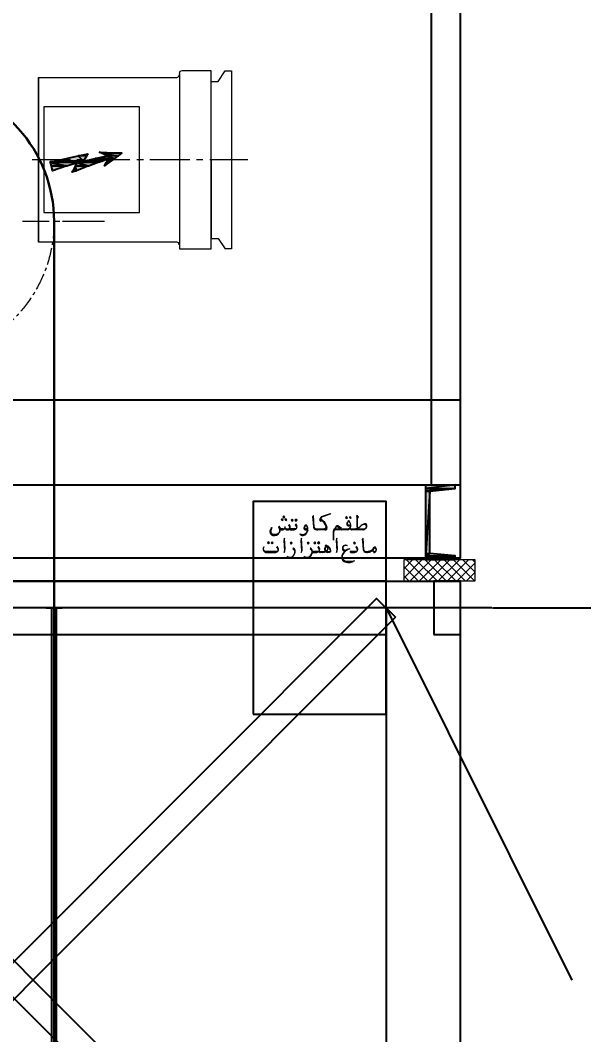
# Model space of a CAD drawing. Header units: millimetres. Extents: x -60342 to 1024385, y -25305 to 32879.
# Drawn here: x 2362 to 3423, y -6365 to -4457 of the extents above; entities that cross this region are included whole.
import ezdxf

# ---------------------------------------------------------------- set-up
doc = ezdxf.new("R2010")
doc.units = ezdxf.units.MM
doc.linetypes.add('$1$CENTER', pattern=[50.8, 31.75, -6.35, 6.35, -6.35])
doc.layers.add('$1$CL', color=2, linetype='$1$CENTER', lineweight=0)
for name, color, linetype in [('$1$PDF_0', 7, 'Continuous'), ('AA_Rail', 7, 'Continuous'), ('Steel', 7, 'Continuous')]:
    doc.layers.add(name, color=color, linetype=linetype)
doc.layers.add('AA_Datum', color=7, linetype='Continuous', plot=False)
doc.styles.add('Century Gothic$001H0', font='cent.shx')
doc.dimstyles.new('Copy of ISO-25', dxfattribs={"dimtxt": 250, "dimasz": 80, "dimexe": 1.25, "dimexo": 0.625, "dimtad": 1, "dimtxsty": 'Century Gothic$001H0', "dimblk": 'ARCHTICK', "dimcen": 2.5, "dimadec": 0, "dimazin": 0, "dimtfac": 1, "dimtmove": 0, "dimatfit": 3, "dimfxl": 1, "dimarcsym": 0})

# ---------------------------------------------------------------- blocks, each defined once
blk = doc.blocks.new('_ArchTick')
at = {"color": 0, "linetype": 'ByBlock', "const_width": 0.15}
blk.add_lwpolyline([(-0.5, -0.5), (0.5, 0.5)], dxfattribs=at)
blk = doc.blocks.new('*D68')
at = {"color": 0, "lineweight": -2, "transparency": 16777216}
for p, q in [((3251.2, -5562.4), (7151.9, -5562.4)), ((7150.6, -9762.4), (7150.6, -5562.4)), ((3251.2, -9762.4), (7151.9, -9762.4))]:
    blk.add_line(p, q, dxfattribs=at)
at = {"layer": 'Defpoints', "color": 0, "transparency": 16777216}
for p in [(3250.6, -5562.4), (7150.6, -5562.4), (3250.6, -9762.4)]:
    blk.add_point(p, dxfattribs=at)
at = {"color": 0, "lineweight": -2, "transparency": 16777216, "xscale": 80, "yscale": 80, "zscale": 80}
for p, rotation in [((7150.6, -5562.4), 90), ((7150.6, -9762.4), 270)]:
    blk.add_blockref('_ArchTick', p, dxfattribs=dict(at, rotation=rotation))
at = {"color": 0, "transparency": 16777216, "insert": (7025, -7662.4), "char_height": 250, "attachment_point": 5, "rotation": 90, "style": 'Century Gothic$001H0'}
blk.add_mtext('O.H. 4200', dxfattribs=at)
blk = doc.blocks.new('*D70')
at = {"color": 0, "lineweight": -2, "transparency": 16777216}
for p, q in [((3250, -5562.4), (249.4, -5562.4)), ((250.6, -23062.4), (250.6, -5562.4)), ((3250, -23062.4), (249.4, -23062.4))]:
    blk.add_line(p, q, dxfattribs=at)
at = {"layer": 'Defpoints', "color": 0, "transparency": 16777216}
for p in [(250.6, -5562.4), (3250.6, -5562.4), (3250.6, -23062.4)]:
    blk.add_point(p, dxfattribs=at)
at = {"color": 0, "lineweight": -2, "transparency": 16777216, "xscale": 80, "yscale": 80, "zscale": 80}
for p, rotation in [((250.6, -5562.4), 90), ((250.6, -23062.4), 270)]:
    blk.add_blockref('_ArchTick', p, dxfattribs=dict(at, rotation=rotation))
at = {"color": 0, "transparency": 16777216, "insert": (125, -14312.4), "char_height": 250, "attachment_point": 5, "rotation": 90, "style": 'Century Gothic$001H0'}
blk.add_mtext('SHAFT TOTAL HEIGHT 17500', dxfattribs=at)

msp = doc.modelspace()

# ---------------------------------------------------------------- hatches: boundary and pattern name
at = {"true_color": 0x000007}
h = msp.add_hatch(color=7, dxfattribs=at)
h.paths.add_polyline_path([(2487.436, -4711.824), (2471.109, -4711.824), (2481.116, -4721.832)])
h.paths.add_polyline_path([(2471.109, -4711.824), (2481.116, -4721.832), (2426.341, -4721.832)])
for points in [[(2490.07, -4708.138), (2487.436, -4711.824), (2471.109, -4711.824)], [(2510.611, -4704.978), (2553.273, -4707.084), (2515.351, -4707.084)], [(2420.547, -4730.785), (2449.515, -4730.785), (2422.654, -4740.266)], [(2465.842, -4730.785), (2490.597, -4730.785), (2467.949, -4740.266)], [(2527.465, -4717.091), (2540.105, -4717.091), (2529.045, -4724.465)]]:
    msp.add_hatch(color=7, dxfattribs=at).paths.add_polyline_path(points)
h = msp.add_hatch(color=7, dxfattribs=at)
h.paths.add_polyline_path([(2546.952, -4711.824), (2525.358, -4711.824), (2540.105, -4717.091)])
h.paths.add_polyline_path([(2525.358, -4711.824), (2540.105, -4717.091), (2503.237, -4717.091)])
h = msp.add_hatch(color=7, dxfattribs=at)
h.paths.add_polyline_path([(2553.273, -4707.084), (2515.351, -4707.084), (2546.952, -4711.824)])
h.paths.add_polyline_path([(2515.351, -4707.084), (2546.952, -4711.824), (2525.358, -4711.824)])
h = msp.add_hatch(color=7, dxfattribs=at)
h.paths.add_polyline_path([(2515.351, -4721.832), (2426.341, -4721.832), (2511.137, -4723.412)])
h.paths.add_polyline_path([(2426.341, -4721.832), (2511.137, -4723.412), (2418.44, -4723.412)])
h = msp.add_hatch(color=7, dxfattribs=at)
h.paths.add_polyline_path([(2511.137, -4723.412), (2418.44, -4723.412), (2506.924, -4724.465)])
h.paths.add_polyline_path([(2418.44, -4723.412), (2506.924, -4724.465), (2418.967, -4724.465)])
h = msp.add_hatch(color=7, dxfattribs=at)
h.paths.add_polyline_path([(2469.002, -4724.465), (2418.967, -4724.465), (2449.515, -4730.785)])
h.paths.add_polyline_path([(2418.967, -4724.465), (2449.515, -4730.785), (2420.547, -4730.785)])
h = msp.add_hatch(color=7, dxfattribs=at)
h.paths.add_polyline_path([(2465.842, -4730.785), (2461.102, -4740.266), (2467.949, -4740.266)])
h.paths.add_polyline_path([(2461.102, -4740.266), (2467.949, -4740.266), (2459.522, -4742.899)])
h = msp.add_hatch(color=7, dxfattribs=at)
h.paths.add_polyline_path([(2506.924, -4724.465), (2469.002, -4724.465), (2490.597, -4730.785)])
h.paths.add_polyline_path([(2469.002, -4724.465), (2490.597, -4730.785), (2465.842, -4730.785)])
h = msp.add_hatch(color=7, dxfattribs=at)
h.paths.add_polyline_path([(2527.465, -4717.091), (2503.237, -4717.091), (2515.351, -4721.832)])
h.paths.add_polyline_path([(2503.237, -4717.091), (2515.351, -4721.832), (2481.116, -4721.832)])
h = msp.add_hatch(color=7, dxfattribs=at)
h.paths.add_polyline_path([(2527.465, -4717.091), (2523.778, -4724.465), (2529.045, -4724.465)])
h.paths.add_polyline_path([(2523.778, -4724.465), (2529.045, -4724.465), (2520.618, -4730.785)])
h = msp.add_hatch(color=7, dxfattribs=at)
h.paths.add_polyline_path([(3125.692, -5331.167), (3180.995, -5331.167), (3125.692, -5338.014)])
h.paths.add_polyline_path([(3180.995, -5331.167), (3125.692, -5338.014), (3180.995, -5338.014)])
h = msp.add_hatch(color=7, dxfattribs=at)
h.paths.add_polyline_path([(3125.692, -5338.014), (3180.995, -5338.014), (3125.692, -5342.754)])
h.paths.add_polyline_path([(3180.995, -5338.014), (3125.692, -5342.754), (3133.066, -5342.754)])
h = msp.add_hatch(color=7, dxfattribs=at)
h.paths.add_polyline_path([(3125.692, -5342.754), (3133.066, -5342.754), (3125.692, -5460.206)])
h.paths.add_polyline_path([(3133.066, -5342.754), (3125.692, -5460.206), (3133.066, -5460.206)])
h = msp.add_hatch(color=7, dxfattribs=at)
h.paths.add_polyline_path([(3125.692, -5460.206), (3133.066, -5460.206), (3125.692, -5464.419)])
h.paths.add_polyline_path([(3133.066, -5460.206), (3125.692, -5464.419), (3180.995, -5464.419)])
h = msp.add_hatch(color=7, dxfattribs=at)
h.paths.add_polyline_path([(3125.692, -5464.419), (3180.995, -5464.419), (3125.692, -5471.266)])
h.paths.add_polyline_path([(3180.995, -5464.419), (3125.692, -5471.266), (3180.995, -5471.266)])

# ---------------------------------------------------------------- linework, layer by layer
at = {"layer": '$1$CL', "color": 1, "linetype": 'Continuous', "lineweight": 30}
msp.add_line((2425.625, -18502.913), (2425.625, -4835.277), dxfattribs=at)
at = {"layer": '$1$CL'}
msp.add_circle((2165.625, -4835.277), 260, dxfattribs=at)
at = {"layer": '$1$CL', "color": 1, "linetype": 'Continuous', "lineweight": 30}
msp.add_arc((2165.625, -4835.277), 260, 0, 168.416006, dxfattribs=at)
at = {"layer": '$1$PDF_0', "lineweight": 18}
for points in [[(2856.762, -5396.706), (2854.646, -5394.589), (2853.134, -5396.101), (2854.948, -5398.218)], [(2860.088, -5391.566), (2857.972, -5389.449), (2856.46, -5391.263), (2858.274, -5393.38)], [(2863.717, -5396.706), (2861.6, -5394.589), (2860.088, -5396.101), (2862.205, -5398.218)], [(2875.811, -5397.613), (2873.695, -5395.496), (2872.183, -5397.311), (2874.299, -5399.427)], [(2883.068, -5397.613), (2880.951, -5395.496), (2879.137, -5397.311), (2881.254, -5399.427)], [(2978.313, -5392.775), (2976.196, -5390.659), (2974.382, -5392.17), (2976.498, -5394.287)], [(2985.267, -5392.775), (2983.15, -5390.659), (2981.639, -5392.17), (2983.755, -5394.287)], [(2831.061, -5440.246), (2828.945, -5438.13), (2827.433, -5439.642), (2829.549, -5441.758)], [(2838.016, -5440.246), (2836.201, -5438.13), (2834.387, -5439.642), (2836.504, -5441.758)], [(2858.576, -5458.086), (2860.088, -5454.457), (2860.693, -5452.038), (2859.181, -5431.175), (2857.972, -5435.408), (2859.181, -5454.76)], [(2890.627, -5458.086), (2892.441, -5454.457), (2892.743, -5452.038), (2891.534, -5431.175), (2890.325, -5435.408), (2891.232, -5454.76)], [(2918.444, -5440.246), (2916.328, -5438.13), (2914.816, -5439.642), (2916.933, -5441.758)], [(2925.701, -5440.246), (2923.585, -5438.13), (2921.77, -5439.642), (2923.887, -5441.758)], [(2957.147, -5458.086), (2958.659, -5454.457), (2959.264, -5452.038), (2958.054, -5431.175), (2956.845, -5435.408), (2957.752, -5454.76)], [(2873.695, -5440.549), (2871.578, -5438.432), (2870.066, -5440.246), (2871.88, -5442.363)], [(2905.745, -5440.549), (2903.629, -5438.432), (2902.117, -5440.246), (2904.233, -5442.363)], [(2993.128, -5440.851), (2991.012, -5438.734), (2989.198, -5440.246), (2991.314, -5442.363)]]:
    msp.add_lwpolyline(points, close=True, dxfattribs=at)
for points in [[(2855.855, -5397.311), (2853.738, -5395.194)], [(2859.181, -5392.473), (2857.065, -5390.356)], [(2863.112, -5397.311), (2860.995, -5395.194)], [(2874.904, -5398.52), (2873.09, -5396.403)], [(2882.161, -5398.52), (2880.044, -5396.403)], [(2915.421, -5410.312), (2914.211, -5388.844), (2913.304, -5389.449), (2912.095, -5391.868), (2912.7, -5394.589), (2914.211, -5410.312)], [(2914.816, -5410.615), (2913.607, -5393.38), (2913.002, -5390.659)], [(2927.213, -5395.799), (2928.12, -5400.032), (2925.701, -5397.915)], [(2929.33, -5390.659), (2946.262, -5384.611), (2945.355, -5386.123), (2930.841, -5391.263)], [(2977.405, -5393.38), (2975.289, -5391.263)], [(2984.36, -5393.38), (2982.546, -5391.263)], [(2995.85, -5391.566), (2995.85, -5410.615), (2997.059, -5410.615), (2997.059, -5392.775), (2997.664, -5393.38), (2998.571, -5391.263)], [(2849.808, -5408.498), (2848.296, -5410.615)], [(2868.554, -5406.079), (2867.043, -5407.591)], [(2880.044, -5413.638), (2868.857, -5413.638)], [(2880.347, -5414.243), (2879.137, -5414.545), (2869.764, -5414.545)], [(2870.973, -5415.755), (2877.625, -5415.755)], [(2880.951, -5404.567), (2879.742, -5406.079)], [(2880.347, -5405.474), (2881.556, -5406.986), (2882.463, -5408.8)], [(2902.721, -5414.545), (2898.488, -5414.545), (2897.279, -5413.941), (2896.372, -5411.824)], [(2898.186, -5408.196), (2899.395, -5407.289), (2900.303, -5407.289), (2902.117, -5409.405)], [(2898.791, -5415.755), (2903.629, -5415.755)], [(2903.629, -5413.638), (2900, -5413.638)], [(2919.352, -5413.638), (2934.167, -5413.638)], [(2935.982, -5414.545), (2920.259, -5414.545)], [(2920.259, -5415.755), (2922.375, -5415.755)], [(2935.982, -5415.755), (2921.468, -5415.755)], [(2952.007, -5419.988), (2952.007, -5434.501), (2951.402, -5435.106), (2951.402, -5418.778)], [(2964.101, -5414.545), (2955.333, -5414.545), (2953.519, -5415.452), (2952.007, -5417.267)], [(2961.38, -5408.196), (2965.916, -5411.824), (2964.404, -5415.755), (2955.938, -5415.755)], [(2957.449, -5408.8), (2958.659, -5408.196), (2959.566, -5408.498), (2964.706, -5412.731)], [(2965.009, -5413.638), (2977.708, -5413.638)], [(2982.546, -5412.731), (2979.22, -5414.545), (2965.916, -5414.545)], [(2977.708, -5415.755), (2967.125, -5415.755)], [(2983.453, -5413.638), (3009.758, -5413.638)], [(3008.247, -5414.545), (2984.36, -5414.545)], [(3007.037, -5415.755), (2985.569, -5415.755)], [(2859.483, -5454.457), (2859.786, -5453.248), (2858.576, -5434.199)], [(2891.836, -5454.457), (2891.836, -5453.248), (2890.929, -5434.199)], [(2958.054, -5454.457), (2958.357, -5453.248), (2957.449, -5434.199)], [(3008.851, -5452.946), (3007.642, -5431.175), (3006.735, -5432.082), (3005.525, -5434.501), (3006.432, -5436.92), (3007.642, -5452.946)], [(3008.247, -5453.248), (3007.037, -5436.013), (3006.432, -5433.292)], [(2845.575, -5456.876), (2844.365, -5457.179), (2825.316, -5457.179), (2823.804, -5456.876), (2822.293, -5456.272)], [(2845.272, -5456.272), (2824.107, -5456.272)], [(2830.154, -5440.851), (2828.038, -5439.037)], [(2837.411, -5440.851), (2835.294, -5439.037)], [(2846.179, -5446.898), (2844.668, -5448.712)], [(2845.575, -5448.108), (2846.784, -5449.62), (2847.691, -5451.434)], [(2872.787, -5441.456), (2870.671, -5439.339)], [(2905.14, -5441.456), (2903.024, -5439.339)], [(2922.98, -5456.876), (2921.77, -5457.179), (2912.397, -5457.179)], [(2917.537, -5440.851), (2915.723, -5439.037)], [(2923.585, -5446.898), (2922.375, -5448.712)], [(2924.794, -5440.851), (2922.678, -5439.037)], [(2922.98, -5448.108), (2924.189, -5449.62), (2925.096, -5451.434)], [(2924.492, -5456.272), (2934.167, -5456.272)], [(2936.284, -5456.272), (2933.865, -5457.179), (2925.701, -5457.179)], [(2936.889, -5455.365), (2935.982, -5453.55)], [(2936.889, -5445.689), (2940.819, -5446.898), (2943.843, -5449.015)], [(2946.262, -5456.272), (2944.75, -5457.179), (2940.215, -5457.179), (2938.098, -5456.272)], [(2941.122, -5456.272), (2944.448, -5456.272)], [(2994.338, -5456.272), (2983.15, -5456.272)], [(2994.64, -5456.876), (2993.431, -5457.179), (2984.057, -5457.179)], [(2992.221, -5441.456), (2990.105, -5439.642)], [(2995.245, -5446.898), (2994.035, -5448.712)], [(2994.64, -5448.108), (2995.85, -5449.62), (2996.757, -5451.434)], [(3012.782, -5456.272), (3016.713, -5456.272)], [(3027.598, -5450.829), (3023.667, -5455.365)], [(3028.203, -5458.086), (3024.272, -5454.155)], [(3025.179, -5454.155), (3028.203, -5456.876), (3029.11, -5457.481), (3030.319, -5456.876), (3031.831, -5455.365)], [(3032.133, -5451.434), (3030.924, -5449.62), (3029.714, -5449.015), (3027.9, -5450.224)], [(2826.223, -5458.086), (2842.853, -5458.086)], [(2913.607, -5458.086), (2920.259, -5458.086)], [(2931.748, -5458.086), (2926.608, -5458.086)], [(2985.267, -5458.086), (2991.919, -5458.086)], [(3013.992, -5458.086), (3015.806, -5458.086)]]:
    msp.add_lwpolyline(points, dxfattribs=at)
for points in [[(2934.096, -5413.329, 0.41725407), (2937.75, -5410.078, 0.15748651), (2926.943, -5395.531)], [(2984.273, -5408.982, 0.20473629), (2981.161, -5398.544, 0.43299412), (2979.188, -5398.763)], [(2832.579, -5419.91, -0.18110539), (2835.58, -5411.406, 0.11021726), (2833.491, -5418.341, 0.21257862), (2834.525, -5421.237)], [(2847.964, -5422.235, 0.26770238), (2850.714, -5417.284, 0.16534837), (2848.22, -5410.216)], [(2849.826, -5412.028, 0.67714591), (2860.206, -5412.444, 0.27558448), (2864.988, -5415.741, 0.40157223), (2869.734, -5411.881)], [(2850.068, -5411.882, 0.10236354), (2857.276, -5413.335, 0.28347809), (2860.02, -5411.6, 0.07863973), (2860.632, -5409.56)], [(2860.394, -5412.148, 0.15747367), (2866.523, -5413.629, 0.86611539), (2866.955, -5407.36)], [(2879.892, -5413.336, 0.53548612), (2882.277, -5409.687, 0.12595079), (2879.376, -5405.958)], [(2888.336, -5422.978, 0.51969524), (2903.132, -5415.669, 0.31492829), (2900.471, -5408.709)], [(2898.824, -5406.463, 0.17324239), (2895.892, -5411.699, 0.4881371), (2898.533, -5415.45)], [(2956.845, -5410.01), (2955.03, -5412.429), (2956.542, -5408.8, -0.51186379), (2961.205, -5408.194)], [(2956.24, -5413.638), (2964.101, -5413.638), (2959.264, -5409.708, 0.3544211), (2956.734, -5410.068)], [(2983.093, -5402.041, 0.6063276), (2977.463, -5402.041, 0.38592407), (2978.546, -5406.17)], [(3014.562, -5406.67, 0.47244666), (3010.316, -5404.16, 0.09446494), (3002.019, -5408.931)], [(2833.528, -5421.209, 0.23621891), (2839.79, -5425.127, 0.15747958), (2847.872, -5422.64)], [(2842.568, -5458.084, 0.35432667), (2847.849, -5454.022, 0.24409499), (2845.762, -5446.944)], [(2845.12, -5455.969, 0.53548612), (2847.505, -5452.32, 0.12595079), (2844.605, -5448.591)], [(2876.416, -5449.62), (2875.206, -5451.131, -0.33858744), (2878.644, -5458.966)], [(2922.678, -5456.272), (2911.49, -5456.272, -0.26773869), (2904.664, -5467.83)], [(2908.769, -5449.62), (2907.559, -5451.131, -0.33858744), (2910.997, -5458.966)], [(2922.525, -5455.969, 0.53548612), (2924.91, -5452.32, 0.12595079), (2922.01, -5448.591)], [(2946.844, -5455.292, -0.38583965), (2943.541, -5458.086), (2940.819, -5458.086)], [(2971.386, -5444.865, 0.31495142), (2968.476, -5451.724, 0.3621915), (2973.733, -5455.968)], [(2971.247, -5444.737, -0.30708343), (2977.488, -5444.892, 0.20470465), (2970.239, -5446.756)], [(2994.186, -5455.969, 0.53548612), (2996.57, -5452.32, 0.12595079), (2993.67, -5448.591)], [(3023.667, -5454.155), (3021.248, -5456.272), (3018.527, -5457.179), (3013.992, -5457.179, -0.34648821), (3007.948, -5453.158)], [(3023.757, -5455.177, -0.21256689), (3017.015, -5458.086), (3014.899, -5458.086)], [(3029.877, -5457.963, 0.45670162), (3030.519, -5448.198, 0.46473752), (3028.449, -5448.386)]]:
    msp.add_lwpolyline(points, format="xyb", dxfattribs=at)
for centre, radius, start, end in [((2936.133, -5398.671), 10.734, 131.818581, 176.363478), ((2932.504, -5395.95), 4.989, 114.480482, 172.752627), ((2912.851, -5418.929), 27.968, 16.704108, 57.766179), ((2987.534, -5406.533), 11.036, 136.415502, 170.451997), ((2980.277, -5401.091), 1.664, 20.870184, 150.975368), ((2997.815, -5389.903), 2.57, 125.45744, 214.526044), ((2998.723, -5389.298), 2.873, 172.341905, 247.149088), ((2999.023, -5388.391), 2.569, 168.381182, 258.98567), ((2840.283, -5414.999), 11.339, 255.646426, 35.7367), ((2840.285, -5416.208), 10.733, 355.411188, 36.477075), ((2855.401, -5408.045), 6.501, 233.442738, 303.371366), ((2854.49, -5410.16), 6.203, 343.55445, 6.915975), ((2865.077, -5409.859), 4.988, 232.414436, 327.59056), ((2863.263, -5411.371), 6.803, 20.7816, 44.161749), ((2861.147, -5410.766), 8.919, 353.038951, 34.101361), ((2870.821, -5413.487), 1.964, 179.690553, 270.309447), ((2877.474, -5410.161), 5.292, 268.545502, 346.587878), ((2875.055, -5409.859), 8.013, 348.953469, 43.822964), ((2889.871, -5413.487), 14.06, 299.768681, 351.216612), ((2899.547, -5410.766), 2.57, 126.05757, 276.673314), ((2899.244, -5411.068), 2.57, 67.327691, 122.206881), ((2899.849, -5407.743), 1.361, 46.254429, 133.745571), ((2892.291, -5414.091), 11.337, 352.812372, 40.827856), ((2919.805, -5409.556), 5.896, 186.108406, 272.066302), ((2920.107, -5408.65), 5.896, 198.548463, 274.990855), ((2919.805, -5408.649), 4.989, 198.093756, 274.526109), ((2921.316, -5413.487), 1.964, 179.690553, 270.309447), ((2935.226, -5411.069), 3.477, 277.753804, 23.290107), ((2935.83, -5411.975), 3.78, 270.042868, 17.021568), ((2956.391, -5418.627), 5.292, 92.412247, 179.927671), ((2956.392, -5420.14), 4.687, 99.649567, 176.073555), ((2966.973, -5413.487), 1.964, 179.690553, 270.309447), ((2978.766, -5405.021), 2.268, 170.202434, 253.018624), ((2980.58, -5402.299), 4.687, 224.452065, 311.966444), ((2977.254, -5408.346), 7.106, 272.594288, 353.822003), ((2978.161, -5407.441), 6.198, 266.817707, 5.005144), ((2980.278, -5400.184), 7.71, 252.766668, 299.049929), ((2980.883, -5402.602), 4.082, 236.550549, 320.944658), ((2966.976, -5408.044), 17.384, 4.157943, 20.375507), ((2985.417, -5413.487), 1.964, 179.690553, 270.309447), ((2988.745, -5392.323), 21.315, 272.547742, 308.349254), ((2989.954, -5394.136), 19.199, 269.450426, 312.259811), ((3012.026, -5418.627), 13.758, 105.583986, 132.527322), ((3006.886, -5407.742), 7.71, 269.451086, 9.122392), ((3007.491, -5407.138), 7.407, 273.184125, 303.682961), ((3009.607, -5409.557), 4.082, 12.96812, 105.110331), ((3010.514, -5408.346), 3.477, 48.049656, 113.02265), ((3009.608, -5409.255), 4.081, 269.615532, 10.779779), ((3009.304, -5408.649), 4.687, 343.676805, 41.929371), ((2839.074, -5419.535), 6.803, 182.058765, 255.257517), ((2840.889, -5415.3), 8.921, 223.693879, 266.492273), ((2840.888, -5410.465), 13.454, 266.653361, 300.692489), ((2893.802, -5420.441), 5.896, 204.406018, 299.588892), ((2824.56, -5450.678), 5.291, 139.72409, 261.981691), ((2825.77, -5451.585), 6.501, 140.868004, 272.267113), ((2865.682, -5456.121), 13.455, 299.513519, 359.468504), ((2871.125, -5456.725), 8.012, 10.799203, 51.862075), ((2869.612, -5456.121), 9.828, 359.243422, 45.519045), ((2903.175, -5456.725), 8.012, 10.799203, 51.862075), ((2901.663, -5456.121), 9.828, 359.243422, 45.519045), ((2913.454, -5456.121), 1.964, 179.690553, 270.309447), ((2920.107, -5452.794), 5.292, 268.545502, 346.587878), ((2917.688, -5452.492), 8.013, 348.953469, 43.822964), ((2926.456, -5456.121), 1.964, 179.690553, 270.309447), ((2930.992, -5446.444), 11.641, 272.87384, 334.505489), ((2934.319, -5448.561), 7.408, 269.724161, 342.928375), ((2940.669, -5452.19), 5.897, 129.701519, 268.575124), ((2936.133, -5457.33), 10.432, 23.001147, 91.283939), ((2937.645, -5446.143), 1.663, 68.224866, 195.75439), ((2940.668, -5451.282), 4.686, 158.844128, 274.304629), ((2938.552, -5450.376), 2.57, 350.657862, 161.262085), ((2938.551, -5450.376), 2.873, 337.996084, 124.026601), ((2935.528, -5455.516), 11.036, 0.57736, 77.013302), ((2944.296, -5454.003), 1.967, 272.546447, 27.976679), ((2986.023, -5470.634), 19.805, 99.909296, 159.856755), ((2988.14, -5472.751), 22.224, 104.447795, 152.456754), ((2974.231, -5449.469), 5.594, 190.743261, 268.787777), ((2972.114, -5449.166), 3.175, 130.164071, 203.350697), ((2975.138, -5447.653), 6.502, 206.299654, 276.21852), ((2985.115, -5456.121), 1.964, 179.690553, 270.309447), ((2991.768, -5452.794), 5.292, 268.545502, 346.587878), ((2989.348, -5452.492), 8.013, 348.953469, 43.822964), ((3013.538, -5451.887), 5.896, 186.108406, 272.066302), ((3013.236, -5451.283), 4.989, 198.093756, 274.526109), ((3014.746, -5456.121), 1.964, 179.690553, 270.309447), ((3015.352, -5441.304), 14.665, 275.169844, 331.737332), ((3029.563, -5452.19), 4.082, 185.9734, 264.0266), ((3029.261, -5452.492), 2.872, 11.221956, 133.47208), ((3029.261, -5453.097), 2.872, 268.686521, 18.540836), ((2869.008, -5456.725), 10.13, 241.117333, 346.658038), ((2869.613, -5462.772), 5.896, 204.406018, 299.588892), ((2869.613, -5460.957), 6.804, 240.899812, 290.626951), ((2867.192, -5455.21), 12.854, 291.528444, 311.325484), ((2901.059, -5456.725), 10.13, 241.117333, 346.658038), ((2901.663, -5462.772), 5.896, 204.406018, 299.588892), ((2901.663, -5460.957), 6.804, 240.899812, 290.626951), ((2899.243, -5455.21), 12.854, 291.528444, 311.325484), ((2976.348, -5467.006), 9.223, 159.661218, 250.269387), ((2976.953, -5465.796), 8.921, 157.518385, 257.184263), ((2980.882, -5451.284), 24.642, 247.483078, 286.793781), ((2980.278, -5456.423), 20.712, 250.076456, 304.947042), ((2980.882, -5432.232), 42.484, 261.761078, 285.138852), ((3028.958, -5457.028), 1.36, 219.123005, 308.196612)]:
    msp.add_arc(centre, radius, start, end, dxfattribs=at)
for points in [[(1510.255, -5467.863), (3190.995, -5467.863), (3190.995, -3519.615), (1510.255, -3519.615)], [(3190.995, -3519.615), (3135.692, -3519.615), (3135.692, -5331.167), (3190.995, -5331.167)]]:
    msp.add_lwpolyline(points, close=True)
at = {"color": 7, "linetype": 'Continuous', "lineweight": 20, "true_color": 0x000007}
for points in [[(2661.77, -4556.978), (2661.77, -4559.611), (2661.77, -4559.611)], [(2661.77, -4559.611), (2661.77, -4879.838), (2661.77, -4879.838)], [(2721.286, -4552.238), (2666.511, -4552.238), (2666.511, -4552.238)], [(2721.286, -4887.212), (2721.286, -4552.238), (2721.286, -4552.238)], [(2734.454, -4572.252), (2747.621, -4552.238), (2747.621, -4552.238)], [(2747.621, -4552.238), (2759.735, -4552.238), (2759.735, -4887.212), (2747.621, -4887.212)], [(2396.319, -4564.352), (2656.504, -4564.352), (2656.504, -4564.352)], [(2721.286, -4719.725), (2721.286, -4572.252), (2721.286, -4572.252)], [(2721.286, -4572.252), (2734.454, -4572.252), (2734.454, -4572.252)], [(2406.326, -4619.654), (2406.326, -4818.742), (2406.326, -4818.742)], [(2586.454, -4619.654), (2406.326, -4619.654), (2406.326, -4619.654)], [(2586.454, -4818.742), (2586.454, -4619.654), (2586.454, -4619.654)], [(2418.44, -4723.412), (2490.07, -4708.138), (2490.07, -4708.138)], [(2490.07, -4708.138), (2481.116, -4721.832), (2525.358, -4711.824), (2510.611, -4704.978)], [(2510.611, -4704.978), (2553.273, -4707.084), (2520.618, -4730.785)], [(2456.362, -4719.725), (2384.205, -4719.725), (2384.205, -4719.725)], [(2459.522, -4742.899), (2469.002, -4724.465), (2422.654, -4740.266), (2418.44, -4723.412)], [(2527.465, -4717.091), (2459.522, -4742.899), (2459.522, -4742.899)], [(2481.643, -4719.725), (2468.476, -4719.725), (2468.476, -4719.725)], [(2568.547, -4719.725), (2493.757, -4719.725), (2493.757, -4719.725)], [(2520.618, -4730.785), (2527.465, -4717.091), (2527.465, -4717.091)], [(2593.828, -4719.725), (2581.187, -4719.725), (2581.187, -4719.725)], [(2681.258, -4719.725), (2605.941, -4719.725), (2605.941, -4719.725)], [(2706.012, -4719.725), (2693.899, -4719.725), (2693.899, -4719.725)], [(2790.283, -4719.725), (2718.653, -4719.725), (2718.653, -4719.725)], [(2721.286, -4719.725), (2721.286, -4867.198), (2721.286, -4867.198)], [(2406.326, -4818.742), (2586.454, -4818.742), (2586.454, -4818.742)], [(2366.293, -4835.07), (2416.329, -4835.07), (2416.329, -4835.07)], [(2426.336, -4835.07), (2436.343, -4835.07), (2436.343, -4835.07)], [(2441.731, -4835.07), (2520.734, -4835.07), (2520.734, -4835.07)], [(2446.35, -4835.07), (2477.951, -4835.07), (2477.951, -4835.07)], [(2656.504, -4874.571), (2396.319, -4874.571), (2396.319, -4874.571)], [(2661.77, -4879.838), (2661.77, -4887.212), (2661.77, -4887.212)], [(2721.286, -4867.198), (2734.454, -4867.198), (2734.454, -4867.198)], [(2734.454, -4867.198), (2747.621, -4887.212), (2747.621, -4887.212)], [(2661.77, -4887.212), (2721.286, -4887.212), (2721.286, -4887.212)], [(3125.692, -5331.167), (3125.692, -5471.266), (3125.692, -5471.266)], [(3133.066, -5342.754), (3133.066, -5460.206), (3133.066, -5460.206)], [(3084.611, -5505.501), (3118.846, -5471.266), (3118.846, -5471.266)], [(3084.611, -5488.12), (3100.938, -5471.266), (3100.938, -5471.266)], [(3129.379, -5512.348), (3088.824, -5471.266), (3088.824, -5471.266)], [(3095.671, -5512.348), (3136.226, -5471.266), (3136.226, -5471.266)], [(3147.287, -5512.348), (3106.205, -5471.266), (3106.205, -5471.266)], [(3113.052, -5512.348), (3154.134, -5471.266), (3154.134, -5471.266)], [(3164.667, -5512.348), (3123.586, -5471.266), (3123.586, -5471.266)], [(3180.995, -5471.266), (3125.692, -5471.266), (3125.692, -5471.266)], [(3130.433, -5512.348), (3171.514, -5471.266), (3171.514, -5471.266)], [(3180.995, -5464.419), (3180.995, -5471.266), (3180.995, -5464.419), (3133.066, -5460.206)], [(3182.575, -5512.348), (3141.493, -5471.266), (3141.493, -5471.266)], [(3148.34, -5512.348), (3189.422, -5471.266), (3189.422, -5471.266)], [(3200.482, -5512.348), (3159.401, -5471.266), (3159.401, -5471.266)], [(3165.721, -5512.348), (3206.803, -5471.266), (3206.803, -5471.266)], [(3217.863, -5511.821), (3177.308, -5471.266), (3177.308, -5471.266)], [(3217.863, -5494.441), (3194.689, -5471.266), (3194.689, -5471.266)], [(3217.863, -5476.533), (3212.596, -5471.266), (3212.596, -5471.266)], [(3111.999, -5512.348), (3084.611, -5484.96), (3084.611, -5484.96)], [(3183.628, -5512.348), (3217.863, -5478.113), (3217.863, -5478.113)], [(3094.091, -5512.348), (3084.611, -5502.341), (3084.611, -5502.341)], [(3201.536, -5512.348), (3217.863, -5496.021), (3217.863, -5496.021)]]:
    msp.add_lwpolyline(points, dxfattribs=at)
msp.add_lwpolyline([(2396.319, -4564.352), (2396.319, -4874.571)], close=True, dxfattribs=at)
at = {"color": 7, "linetype": 'Continuous', "lineweight": -2, "true_color": 0x000007}
for points in [[(2471.109, -4711.824), (2481.116, -4721.832), (2426.341, -4721.832)], [(2490.07, -4708.138), (2487.436, -4711.824), (2471.109, -4711.824)], [(2487.436, -4711.824), (2471.109, -4711.824), (2481.116, -4721.832)], [(2525.358, -4711.824), (2540.105, -4717.091), (2503.237, -4717.091)], [(2510.611, -4704.978), (2553.273, -4707.084), (2515.351, -4707.084)], [(2553.273, -4707.084), (2515.351, -4707.084), (2546.952, -4711.824)], [(2515.351, -4707.084), (2546.952, -4711.824), (2525.358, -4711.824)], [(2546.952, -4711.824), (2525.358, -4711.824), (2540.105, -4717.091)], [(2426.341, -4721.832), (2511.137, -4723.412), (2418.44, -4723.412)], [(2511.137, -4723.412), (2418.44, -4723.412), (2506.924, -4724.465)], [(2418.44, -4723.412), (2506.924, -4724.465), (2418.967, -4724.465)], [(2469.002, -4724.465), (2418.967, -4724.465), (2449.515, -4730.785)], [(2418.967, -4724.465), (2449.515, -4730.785), (2420.547, -4730.785)], [(2420.547, -4730.785), (2449.515, -4730.785), (2422.654, -4740.266)], [(2515.351, -4721.832), (2426.341, -4721.832), (2511.137, -4723.412)], [(2465.842, -4730.785), (2461.102, -4740.266), (2467.949, -4740.266)], [(2469.002, -4724.465), (2490.597, -4730.785), (2465.842, -4730.785)], [(2465.842, -4730.785), (2490.597, -4730.785), (2467.949, -4740.266)], [(2506.924, -4724.465), (2469.002, -4724.465), (2490.597, -4730.785)], [(2503.237, -4717.091), (2515.351, -4721.832), (2481.116, -4721.832)], [(2527.465, -4717.091), (2503.237, -4717.091), (2515.351, -4721.832)], [(2523.778, -4724.465), (2529.045, -4724.465), (2520.618, -4730.785)], [(2527.465, -4717.091), (2523.778, -4724.465), (2529.045, -4724.465)], [(2527.465, -4717.091), (2540.105, -4717.091), (2529.045, -4724.465)], [(2461.102, -4740.266), (2467.949, -4740.266), (2459.522, -4742.899)], [(3125.692, -5331.167), (3180.995, -5331.167), (3125.692, -5338.014)], [(3180.995, -5331.167), (3125.692, -5338.014), (3180.995, -5338.014)], [(3125.692, -5338.014), (3180.995, -5338.014), (3125.692, -5342.754)], [(3180.995, -5338.014), (3125.692, -5342.754), (3133.066, -5342.754)], [(3125.692, -5342.754), (3133.066, -5342.754), (3125.692, -5460.206)], [(3133.066, -5342.754), (3125.692, -5460.206), (3133.066, -5460.206)], [(3125.692, -5460.206), (3133.066, -5460.206), (3125.692, -5464.419)], [(3133.066, -5460.206), (3125.692, -5464.419), (3180.995, -5464.419)], [(3125.692, -5464.419), (3180.995, -5464.419), (3125.692, -5471.266)], [(3180.995, -5464.419), (3125.692, -5471.266), (3180.995, -5471.266)]]:
    msp.add_lwpolyline(points, close=True, dxfattribs=at)
for points in [[(1510.255, -5330.793), (3190.995, -5330.793), (3190.995, -5170.793)], [(1510.255, -5170.793), (3190.995, -5170.793)]]:
    msp.add_lwpolyline(points)
at = {"color": 7, "linetype": 'Continuous', "lineweight": 20}
msp.add_lwpolyline([(3084.611, -5471.266), (3217.863, -5471.266), (3217.863, -5512.348), (3084.611, -5512.348)], close=True, dxfattribs=at)
for points in [[(2656.504, -4564.352), (2659.137, -4564.352), (2661.244, -4562.245), (2661.244, -4559.611)], [(2666.511, -4552.238), (2663.351, -4552.238), (2661.244, -4554.345), (2661.244, -4556.978)], [(2661.244, -4879.312), (2661.244, -4876.678), (2659.137, -4874.571), (2656.504, -4874.571)]]:
    msp.add_open_spline(points, degree=3, dxfattribs=at)
at = {"layer": 'AA_Datum'}
for p, q in [((2410.625, -5562.368), (2440.625, -5562.368)), ((2425.625, -23062.368), (2425.625, -5562.368))]:
    msp.add_line(p, q, dxfattribs=at)
at = {"layer": 'AA_Rail'}
for p, q in [((2421.125, -23062.368), (2421.125, -5562.368)), ((2430.125, -23062.368), (2430.125, -5562.368))]:
    msp.add_line(p, q, dxfattribs=at)
at = {"layer": 'Steel'}
for p, q in [((1490.581, -5512.368), (3190.625, -5512.368)), ((3050.625, -5562.368), (3400.625, -6262.368))]:
    msp.add_line(p, q, dxfattribs=at)
for points in [[(2800.625, -5762.368), (3050.625, -5762.368), (3050.625, -5362.368), (2800.625, -5362.368)], [(1650.625, -5612.368), (3050.625, -5612.368), (3050.625, -5512.368), (1650.625, -5512.368)], [(3140.625, -5612.368), (3190.625, -5612.368), (3190.625, -5512.368), (3140.625, -5512.368)], [(3032.947, -6980.046), (1632.947, -5580.046), (1668.303, -5544.691), (3068.303, -6944.691)], [(3068.303, -5580.046), (1668.303, -6980.046), (1632.947, -6944.691), (3032.947, -5544.691)], [(3050.625, -23062.368), (3190.625, -23062.368), (3190.625, -5562.368), (3050.625, -5562.368)]]:
    msp.add_lwpolyline(points, close=True, dxfattribs=at)

# ---------------------------------------------------------------- dimensions: what is measured, and where the dimension line sits
for base, p1, text, picture, middle in [((250.625, -5562.368), (3250.625, -23062.368), 'SHAFT TOTAL HEIGHT <>', '*D70', (125, -14312.368)), ((7150.625, -5562.368), (3250.625, -9762.368), 'O.H. <>', '*D68', (7025, -7662.368))]:
    dim = msp.add_linear_dim(base=base, p1=p1, p2=(3250.625, -5562.368), angle=90, text=text, dimstyle='Copy of ISO-25')
    dim.commit()
    dim.dimension.update_dxf_attribs({"geometry": picture, "text_midpoint": middle})

doc.saveas('drawing.dxf')
